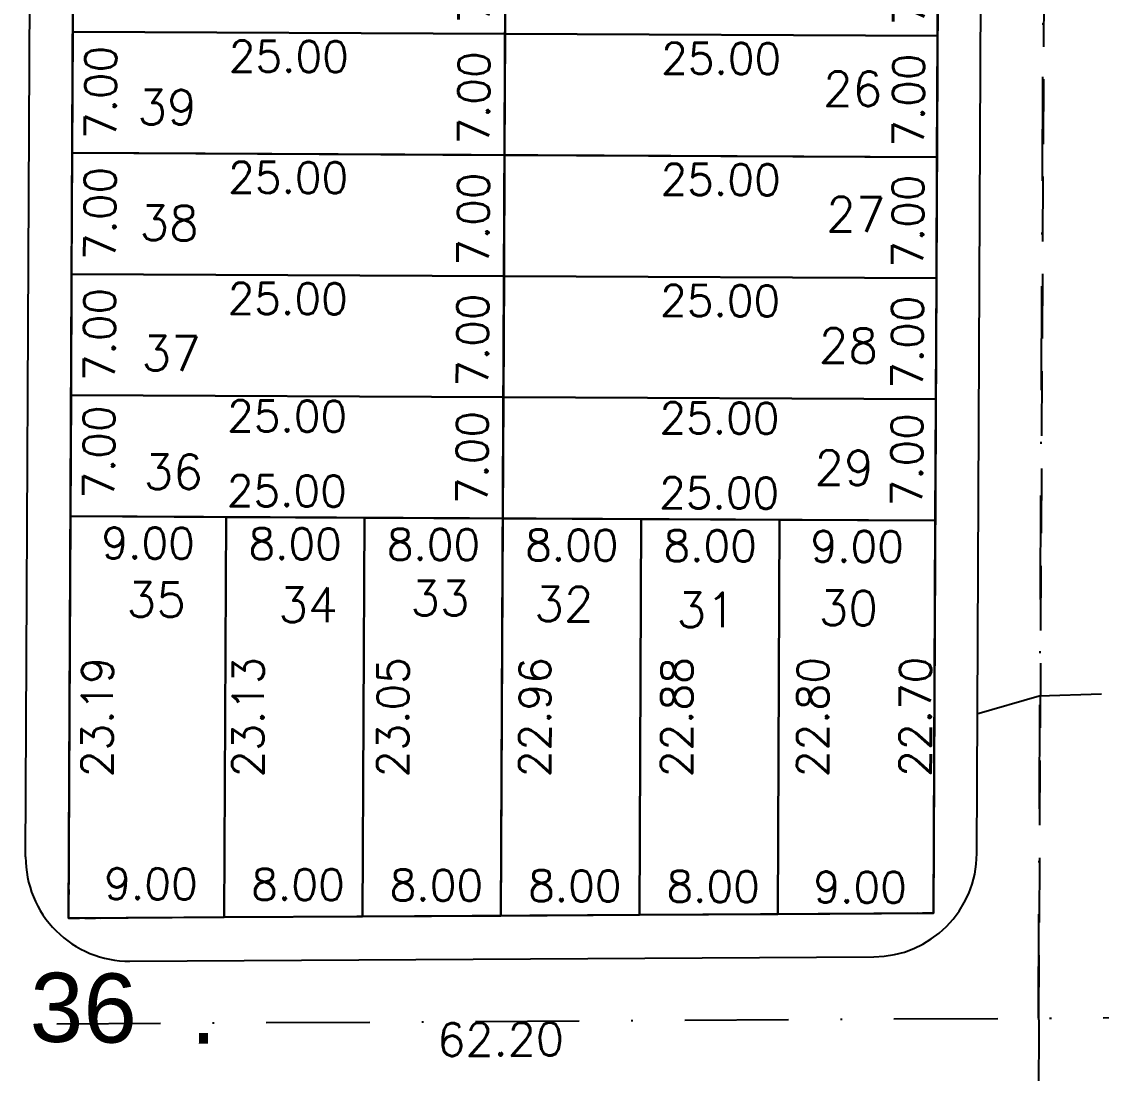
# Model space of a CAD drawing. Header units: millimetres. Extents: x -4430026 to 4783824, y 584 to 9593110.
# Drawn here: x 1752.4 to 1814.9, y 1500.4 to 1561.2 of the extents above; entities that cross this region are included whole.
import ezdxf
from ezdxf.enums import TextEntityAlignment as Align

# ---------------------------------------------------------------- set-up
doc = ezdxf.new("R2010")
doc.units = ezdxf.units.MM
for name, pattern in [('DASHDOT', [1, 0.5, -0.25, 0, -0.25]), ('HIDDEN', [0.375, 0.25, -0.125]), ('HIDDEN2', [0.1875, 0.125, -0.0625])]:
    doc.linetypes.add(name, pattern=pattern)
for name, color, linetype in [('AGT CI', 252, 'Continuous'), ('boundary filipe', 6, 'Continuous'), ('BOUNDARY LOTES', 2, 'Continuous'), ('Calçada', 1, 'Continuous'), ('CANTOS', 9, 'HIDDEN'), ('Cota', 8, 'Continuous'), ('COTAS', 8, 'Continuous'), ('EIXO DAS VIAS', 252, 'DASHDOT'), ('Lotes', 2, 'Continuous'), ('Nomes de Ruas', 3, 'Continuous'), ('Numero de lotes', 5, 'Continuous'), ('Projeção', 8, 'HIDDEN2'), ('QUADRA', 4, 'Continuous')]:
    doc.layers.add(name, color=color, linetype=linetype)
doc.styles.add('arcad1', font='romans.shx')
doc.styles.add('ARIAL', font='arial.ttf', dxfattribs={"height": 0.25})
doc.styles.add('ROMANS', font='romans.shx')
doc.dimstyles.new('BOLA100', dxfattribs={"dimscale": 0, "dimtxt": 1.9, "dimasz": 0.18, "dimexe": 0.18, "dimexo": 0.063, "dimgap": 0, "dimtad": 1, "dimzin": 4, "dimdsep": 46, "dimtxsty": 'ROMANS', "dimcen": 0.09, "dimse1": 1, "dimse2": 1, "dimsd1": 1, "dimsd2": 1, "dimclrt": 256, "dimaunit": 1, "dimadec": 4, "dimazin": 0, "dimtfac": 1.2, "dimtix": 1, "dimtmove": 2, "dimatfit": 3, "dimfxl": 1, "dimtvp": 2, "dimtolj": 1, "dimtzin": 4, "dimarcsym": 0})
doc.dimstyles.get("Standard").update_dxf_attribs({"dimtxt": 0.18, "dimasz": 0.18, "dimexe": 0.18, "dimexo": 0.0625, "dimgap": 0.09, "dimtad": 0, "dimtih": 1, "dimtoh": 1, "dimdec": 4, "dimzin": 0, "dimdsep": 46, "dimtxsty": 'Standard', "dimcen": 0.09, "dimadec": 0, "dimazin": 0, "dimtfac": 1, "dimtdec": 4, "dimtofl": 0, "dimtmove": 0, "dimatfit": 3, "dimfxl": 1, "dimtolj": 1, "dimtzin": 0, "dimarcsym": 0})

# ---------------------------------------------------------------- blocks, each defined once
blk = doc.blocks.new('*D14049')
at = {"layer": 'DEFPOINTS', "color": 0, "linetype": 'ByBlock'}
for p in [(1811.216, 1503.577), (1749.013, 1503.215), (1811.227, 1501.584)]:
    blk.add_point(p, dxfattribs=at)
at = {"layer": 'COTAS', "linetype": 'ByBlock', "insert": (1780.121, 1502.353), "char_height": 1.9, "attachment_point": 5, "rotation": 0.33364, "style": 'ROMANS'}
blk.add_mtext('\\A1;62.20', dxfattribs=at)
blk = doc.blocks.new('*D14050')
at = {"layer": 'DEFPOINTS', "color": 0, "linetype": 'ByBlock'}
for p in [(1811.216, 1503.577), (1873.418, 1503.939), (1873.428, 1502.193)]:
    blk.add_point(p, dxfattribs=at)
at = {"layer": 'COTAS', "linetype": 'ByBlock', "insert": (1842.322, 1502.961), "char_height": 1.9, "attachment_point": 5, "rotation": 0.33364, "style": 'ROMANS'}
blk.add_mtext('\\A1;62.20', dxfattribs=at)
blk = doc.blocks.new('*D14065')
at = {"layer": 'DEFPOINTS', "color": 0, "linetype": 'ByBlock'}
for p in [(1812.26, 1724.038), (1811.216, 1503.577), (1814.816, 1503.56)]:
    blk.add_point(p, dxfattribs=at)
at = {"layer": 'COTAS', "linetype": 'ByBlock', "insert": (1809.616, 1613.818), "char_height": 1.9, "attachment_point": 5, "rotation": 89.72858, "style": 'ROMANS'}
blk.add_mtext('\\A1;220.46', dxfattribs=at)
blk = doc.blocks.new('*D11410')
at = {"layer": 'DEFPOINTS', "color": 0}
for p in [(1758.79, 1532.563), (1760.457, 1532.555), (1758.68, 1509.371)]:
    blk.add_point(p, dxfattribs=at)
at = {"layer": 'Cota', "color": 41, "insert": (1756.802, 1520.976), "char_height": 1.8, "attachment_point": 5, "rotation": 89.72858, "style": 'ROMANS'}
blk.add_mtext('\\A1;23.19', dxfattribs=at)
blk = doc.blocks.new('*D11411')
at = {"layer": 'DEFPOINTS', "color": 0}
for p in [(1764.253, 1532.537), (1769.175, 1532.513), (1764.143, 1509.403)]:
    blk.add_point(p, dxfattribs=at)
at = {"layer": 'Cota', "color": 41, "insert": (1765.521, 1520.964), "char_height": 1.8, "attachment_point": 5, "rotation": 89.72858, "style": 'ROMANS'}
blk.add_mtext('\\A1;23.13', dxfattribs=at)
blk = doc.blocks.new('*D11412')
at = {"layer": 'DEFPOINTS', "color": 0}
for p in [(1772.252, 1532.499), (1772.143, 1509.449), (1777.442, 1509.424)]:
    blk.add_point(p, dxfattribs=at)
at = {"layer": 'Cota', "color": 41, "insert": (1773.897, 1520.966), "char_height": 1.8, "attachment_point": 5, "rotation": 89.72858, "style": 'ROMANS'}
blk.add_mtext('\\A1;23.05', dxfattribs=at)
blk = doc.blocks.new('*D11413')
at = {"layer": 'DEFPOINTS', "color": 0}
for p in [(1780.252, 1532.461), (1785.757, 1532.435), (1780.144, 1509.499)]:
    blk.add_point(p, dxfattribs=at)
at = {"layer": 'Cota', "color": 41, "insert": (1782.103, 1520.971), "char_height": 1.8, "attachment_point": 5, "rotation": 89.72858, "style": 'ROMANS'}
blk.add_mtext('\\A1;22.96', dxfattribs=at)
blk = doc.blocks.new('*D11414')
at = {"layer": 'DEFPOINTS', "color": 0}
for p in [(1788.252, 1532.423), (1793.962, 1532.396), (1788.144, 1509.543)]:
    blk.add_point(p, dxfattribs=at)
at = {"layer": 'Cota', "color": 41, "insert": (1790.308, 1520.973), "char_height": 1.8, "attachment_point": 5, "rotation": 89.72858, "style": 'ROMANS'}
blk.add_mtext('\\A1;22.88', dxfattribs=at)
blk = doc.blocks.new('*D11415')
at = {"layer": 'DEFPOINTS', "color": 0}
for p in [(1796.252, 1532.385), (1801.826, 1532.359), (1796.144, 1509.589)]:
    blk.add_point(p, dxfattribs=at)
at = {"layer": 'Cota', "color": 41, "insert": (1798.172, 1520.978), "char_height": 1.8, "attachment_point": 5, "rotation": 89.72858, "style": 'ROMANS'}
blk.add_mtext('\\A1;22.80', dxfattribs=at)
blk = doc.blocks.new('*D11416')
at = {"layer": 'DEFPOINTS', "color": 0}
for p in [(1805.252, 1532.343), (1807.752, 1532.331), (1805.145, 1509.642)]:
    blk.add_point(p, dxfattribs=at)
at = {"layer": 'Cota', "color": 41, "insert": (1804.098, 1520.997), "char_height": 1.8, "attachment_point": 5, "rotation": 89.72858, "style": 'ROMANS'}
blk.add_mtext('\\A1;22.70', dxfattribs=at)
blk = doc.blocks.new('*D11417')
at = {"layer": 'DEFPOINTS', "color": 0}
for p in [(1755.253, 1532.579), (1764.253, 1532.537), (1764.228, 1527.408)]:
    blk.add_point(p, dxfattribs=at)
at = {"layer": 'Cota', "color": 41, "insert": (1759.745, 1531.029), "char_height": 1.8, "attachment_point": 5, "rotation": 359.72858, "style": 'ROMANS'}
blk.add_mtext('\\A1;9.00', dxfattribs=at)
blk = doc.blocks.new('*D11418')
at = {"layer": 'DEFPOINTS', "color": 0}
for p in [(1764.253, 1532.537), (1772.252, 1532.499), (1772.228, 1527.37)]:
    blk.add_point(p, dxfattribs=at)
at = {"layer": 'Cota', "color": 41, "insert": (1768.245, 1530.989), "char_height": 1.8, "attachment_point": 5, "rotation": 359.72858, "style": 'ROMANS'}
blk.add_mtext('\\A1;8.00', dxfattribs=at)
blk = doc.blocks.new('*D11419')
at = {"layer": 'DEFPOINTS', "color": 0}
for p in [(1772.252, 1532.499), (1780.252, 1532.461), (1780.228, 1527.332)]:
    blk.add_point(p, dxfattribs=at)
at = {"layer": 'Cota', "color": 41, "insert": (1776.245, 1530.951), "char_height": 1.8, "attachment_point": 5, "rotation": 359.72858, "style": 'ROMANS'}
blk.add_mtext('\\A1;8.00', dxfattribs=at)
blk = doc.blocks.new('*D11420')
at = {"layer": 'DEFPOINTS', "color": 0}
for p in [(1780.252, 1532.461), (1788.252, 1532.423), (1788.228, 1527.294)]:
    blk.add_point(p, dxfattribs=at)
at = {"layer": 'Cota', "color": 41, "insert": (1784.245, 1530.913), "char_height": 1.8, "attachment_point": 5, "rotation": 359.72858, "style": 'ROMANS'}
blk.add_mtext('\\A1;8.00', dxfattribs=at)
blk = doc.blocks.new('*D11421')
at = {"layer": 'DEFPOINTS', "color": 0}
for p in [(1788.252, 1532.423), (1796.252, 1532.385), (1796.228, 1527.256)]:
    blk.add_point(p, dxfattribs=at)
at = {"layer": 'Cota', "color": 41, "insert": (1792.245, 1530.875), "char_height": 1.8, "attachment_point": 5, "rotation": 359.72858, "style": 'ROMANS'}
blk.add_mtext('\\A1;8.00', dxfattribs=at)
blk = doc.blocks.new('*D11422')
at = {"layer": 'DEFPOINTS', "color": 0}
for p in [(1796.252, 1532.385), (1805.252, 1532.343), (1805.228, 1527.213)]:
    blk.add_point(p, dxfattribs=at)
at = {"layer": 'Cota', "color": 41, "insert": (1800.745, 1530.835), "char_height": 1.8, "attachment_point": 5, "rotation": 359.72858, "style": 'ROMANS'}
blk.add_mtext('\\A1;9.00', dxfattribs=at)
blk = doc.blocks.new('*D11558')
at = {"layer": 'DEFPOINTS', "color": 0}
for p in [(1780.289, 1567.248), (1780.255, 1560.248), (1807.321, 1560.12)]:
    blk.add_point(p, dxfattribs=at)
at = {"layer": 'Cota', "color": 41, "insert": (1803.737, 1563.637), "char_height": 1.8, "attachment_point": 5, "rotation": 89.72858, "style": 'ROMANS'}
blk.add_mtext('\\A1;7.00', dxfattribs=at)
blk = doc.blocks.new('*D11559')
at = {"layer": 'DEFPOINTS', "color": 0}
for p in [(1757.538, 1567.578), (1757.504, 1560.578), (1760.612, 1560.564)]:
    blk.add_point(p, dxfattribs=at)
at = {"layer": 'Cota', "color": 41, "insert": (1757.029, 1564.081), "char_height": 1.8, "attachment_point": 5, "rotation": 89.72858, "style": 'ROMANS'}
blk.add_mtext('\\A1;7.00', dxfattribs=at)
blk = doc.blocks.new('*D11560')
at = {"layer": 'DEFPOINTS', "color": 0}
for p in [(1755.16, 1567.367), (1755.127, 1560.367), (1782.193, 1560.239)]:
    blk.add_point(p, dxfattribs=at)
at = {"layer": 'Cota', "color": 41, "insert": (1778.609, 1563.756), "char_height": 1.8, "attachment_point": 5, "rotation": 89.72858, "style": 'ROMANS'}
blk.add_mtext('\\A1;7.00', dxfattribs=at)
blk = doc.blocks.new('*D11561')
at = {"layer": 'DEFPOINTS', "color": 0}
for p in [(1755.384, 1560.366), (1780.384, 1560.247), (1780.361, 1555.501)]:
    blk.add_point(p, dxfattribs=at)
at = {"layer": 'Cota', "color": 41, "insert": (1767.879, 1559.161), "char_height": 1.8, "attachment_point": 5, "rotation": 359.72858, "style": 'ROMANS'}
blk.add_mtext('\\A1;25.00', dxfattribs=at)
blk = doc.blocks.new('*D11562')
at = {"layer": 'DEFPOINTS', "color": 0}
for p in [(1780.384, 1560.247), (1805.384, 1560.129), (1805.361, 1555.383)]:
    blk.add_point(p, dxfattribs=at)
at = {"layer": 'Cota', "color": 41, "insert": (1792.878, 1559.042), "char_height": 1.8, "attachment_point": 5, "rotation": 359.72858, "style": 'ROMANS'}
blk.add_mtext('\\A1;25.00', dxfattribs=at)
blk = doc.blocks.new('*D11563')
at = {"layer": 'DEFPOINTS', "color": 0}
for p in [(1780.255, 1560.248), (1780.222, 1553.248), (1807.288, 1553.12)]:
    blk.add_point(p, dxfattribs=at)
at = {"layer": 'Cota', "color": 41, "insert": (1803.704, 1556.637), "char_height": 1.8, "attachment_point": 5, "rotation": 89.72858, "style": 'ROMANS'}
blk.add_mtext('\\A1;7.00', dxfattribs=at)
blk = doc.blocks.new('*D11564')
at = {"layer": 'DEFPOINTS', "color": 0}
for p in [(1757.504, 1560.578), (1757.471, 1553.579), (1760.579, 1553.564)]:
    blk.add_point(p, dxfattribs=at)
at = {"layer": 'Cota', "color": 41, "insert": (1756.996, 1557.081), "char_height": 1.8, "attachment_point": 5, "rotation": 89.72858, "style": 'ROMANS'}
blk.add_mtext('\\A1;7.00', dxfattribs=at)
blk = doc.blocks.new('*D11565')
at = {"layer": 'DEFPOINTS', "color": 0}
for p in [(1755.127, 1560.367), (1755.094, 1553.367), (1782.159, 1553.239)]:
    blk.add_point(p, dxfattribs=at)
at = {"layer": 'Cota', "color": 41, "insert": (1778.576, 1556.756), "char_height": 1.8, "attachment_point": 5, "rotation": 89.72858, "style": 'ROMANS'}
blk.add_mtext('\\A1;7.00', dxfattribs=at)
blk = doc.blocks.new('*D11566')
at = {"layer": 'DEFPOINTS', "color": 0}
for p in [(1755.351, 1553.366), (1780.351, 1553.247), (1780.328, 1548.501)]:
    blk.add_point(p, dxfattribs=at)
at = {"layer": 'Cota', "color": 41, "insert": (1767.846, 1552.161), "char_height": 1.8, "attachment_point": 5, "rotation": 359.72858, "style": 'ROMANS'}
blk.add_mtext('\\A1;25.00', dxfattribs=at)
blk = doc.blocks.new('*D11567')
at = {"layer": 'DEFPOINTS', "color": 0}
for p in [(1780.351, 1553.247), (1805.351, 1553.129), (1805.328, 1548.383)]:
    blk.add_point(p, dxfattribs=at)
at = {"layer": 'Cota', "color": 41, "insert": (1792.845, 1552.042), "char_height": 1.8, "attachment_point": 5, "rotation": 359.72858, "style": 'ROMANS'}
blk.add_mtext('\\A1;25.00', dxfattribs=at)
blk = doc.blocks.new('*D11568')
at = {"layer": 'DEFPOINTS', "color": 0}
for p in [(1780.222, 1553.248), (1780.189, 1546.248), (1807.255, 1546.12)]:
    blk.add_point(p, dxfattribs=at)
at = {"layer": 'Cota', "color": 41, "insert": (1803.671, 1549.637), "char_height": 1.8, "attachment_point": 5, "rotation": 89.72858, "style": 'ROMANS'}
blk.add_mtext('\\A1;7.00', dxfattribs=at)
blk = doc.blocks.new('*D11569')
at = {"layer": 'DEFPOINTS', "color": 0}
for p in [(1757.471, 1553.579), (1757.438, 1546.579), (1760.546, 1546.564)]:
    blk.add_point(p, dxfattribs=at)
at = {"layer": 'Cota', "color": 41, "insert": (1756.963, 1550.081), "char_height": 1.8, "attachment_point": 5, "rotation": 89.72858, "style": 'ROMANS'}
blk.add_mtext('\\A1;7.00', dxfattribs=at)
blk = doc.blocks.new('*D11570')
at = {"layer": 'DEFPOINTS', "color": 0}
for p in [(1755.094, 1553.367), (1755.061, 1546.367), (1782.126, 1546.239)]:
    blk.add_point(p, dxfattribs=at)
at = {"layer": 'Cota', "color": 41, "insert": (1778.543, 1549.756), "char_height": 1.8, "attachment_point": 5, "rotation": 89.72858, "style": 'ROMANS'}
blk.add_mtext('\\A1;7.00', dxfattribs=at)
blk = doc.blocks.new('*D11571')
at = {"layer": 'DEFPOINTS', "color": 0}
for p in [(1755.318, 1546.366), (1780.318, 1546.247), (1780.295, 1541.502)]:
    blk.add_point(p, dxfattribs=at)
at = {"layer": 'Cota', "color": 41, "insert": (1767.812, 1545.161), "char_height": 1.8, "attachment_point": 5, "rotation": 359.72858, "style": 'ROMANS'}
blk.add_mtext('\\A1;25.00', dxfattribs=at)
blk = doc.blocks.new('*D11572')
at = {"layer": 'DEFPOINTS', "color": 0}
for p in [(1780.318, 1546.247), (1805.317, 1546.129), (1805.295, 1541.383)]:
    blk.add_point(p, dxfattribs=at)
at = {"layer": 'Cota', "color": 41, "insert": (1792.812, 1545.042), "char_height": 1.8, "attachment_point": 5, "rotation": 359.72858, "style": 'ROMANS'}
blk.add_mtext('\\A1;25.00', dxfattribs=at)
blk = doc.blocks.new('*D11573')
at = {"layer": 'DEFPOINTS', "color": 0}
for p in [(1780.189, 1546.248), (1780.156, 1539.248), (1807.221, 1539.12)]:
    blk.add_point(p, dxfattribs=at)
at = {"layer": 'Cota', "color": 41, "insert": (1803.638, 1542.637), "char_height": 1.8, "attachment_point": 5, "rotation": 89.72858, "style": 'ROMANS'}
blk.add_mtext('\\A1;7.00', dxfattribs=at)
blk = doc.blocks.new('*D11574')
at = {"layer": 'DEFPOINTS', "color": 0}
for p in [(1757.438, 1546.579), (1757.405, 1539.579), (1760.513, 1539.564)]:
    blk.add_point(p, dxfattribs=at)
at = {"layer": 'Cota', "color": 41, "insert": (1756.929, 1543.081), "char_height": 1.8, "attachment_point": 5, "rotation": 89.72858, "style": 'ROMANS'}
blk.add_mtext('\\A1;7.00', dxfattribs=at)
blk = doc.blocks.new('*D11575')
at = {"layer": 'DEFPOINTS', "color": 0}
for p in [(1755.061, 1546.367), (1755.028, 1539.367), (1782.093, 1539.239)]:
    blk.add_point(p, dxfattribs=at)
at = {"layer": 'Cota', "color": 41, "insert": (1778.51, 1542.756), "char_height": 1.8, "attachment_point": 5, "rotation": 89.72858, "style": 'ROMANS'}
blk.add_mtext('\\A1;7.00', dxfattribs=at)
blk = doc.blocks.new('*D11576')
at = {"layer": 'DEFPOINTS', "color": 0}
for p in [(1755.286, 1539.579), (1780.286, 1539.461), (1780.263, 1534.715)]:
    blk.add_point(p, dxfattribs=at)
at = {"layer": 'Cota', "color": 41, "insert": (1767.78, 1538.374), "char_height": 1.8, "attachment_point": 5, "rotation": 359.72858, "style": 'ROMANS'}
blk.add_mtext('\\A1;25.00', dxfattribs=at)
blk = doc.blocks.new('*D11577')
at = {"layer": 'DEFPOINTS', "color": 0}
for p in [(1780.286, 1539.461), (1805.285, 1539.342), (1805.263, 1534.597)]:
    blk.add_point(p, dxfattribs=at)
at = {"layer": 'Cota', "color": 41, "insert": (1792.78, 1538.256), "char_height": 1.8, "attachment_point": 5, "rotation": 359.72858, "style": 'ROMANS'}
blk.add_mtext('\\A1;25.00', dxfattribs=at)
blk = doc.blocks.new('*D11578')
at = {"layer": 'DEFPOINTS', "color": 0}
for p in [(1780.157, 1539.462), (1780.124, 1532.462), (1807.189, 1532.333)]:
    blk.add_point(p, dxfattribs=at)
at = {"layer": 'Cota', "color": 41, "insert": (1803.606, 1535.85), "char_height": 1.8, "attachment_point": 5, "rotation": 89.72858, "style": 'ROMANS'}
blk.add_mtext('\\A1;7.00', dxfattribs=at)
blk = doc.blocks.new('*D11579')
at = {"layer": 'DEFPOINTS', "color": 0}
for p in [(1757.406, 1539.792), (1757.373, 1532.792), (1760.481, 1532.778)]:
    blk.add_point(p, dxfattribs=at)
at = {"layer": 'Cota', "color": 41, "insert": (1756.897, 1536.295), "char_height": 1.8, "attachment_point": 5, "rotation": 89.72858, "style": 'ROMANS'}
blk.add_mtext('\\A1;7.00', dxfattribs=at)
blk = doc.blocks.new('*D11580')
at = {"layer": 'DEFPOINTS', "color": 0}
for p in [(1755.029, 1539.581), (1754.995, 1532.581), (1782.061, 1532.452)]:
    blk.add_point(p, dxfattribs=at)
at = {"layer": 'Cota', "color": 41, "insert": (1778.478, 1535.969), "char_height": 1.8, "attachment_point": 5, "rotation": 89.72858, "style": 'ROMANS'}
blk.add_mtext('\\A1;7.00', dxfattribs=at)
blk = doc.blocks.new('*D11581')
at = {"layer": 'DEFPOINTS', "color": 0}
for p in [(1755.265, 1535.254), (1780.265, 1535.135), (1780.243, 1530.39)]:
    blk.add_point(p, dxfattribs=at)
at = {"layer": 'Cota', "color": 41, "insert": (1767.76, 1534.049), "char_height": 1.8, "attachment_point": 5, "rotation": 359.72858, "style": 'ROMANS'}
blk.add_mtext('\\A1;25.00', dxfattribs=at)
blk = doc.blocks.new('*D11582')
at = {"layer": 'DEFPOINTS', "color": 0}
for p in [(1780.265, 1535.135), (1805.265, 1535.017), (1805.242, 1530.271)]:
    blk.add_point(p, dxfattribs=at)
at = {"layer": 'Cota', "color": 41, "insert": (1792.759, 1533.93), "char_height": 1.8, "attachment_point": 5, "rotation": 359.72858, "style": 'ROMANS'}
blk.add_mtext('\\A1;25.00', dxfattribs=at)
blk = doc.blocks.new('*D11583')
at = {"layer": 'DEFPOINTS', "color": 0}
for p in [(1755.416, 1512.886), (1764.416, 1512.844), (1764.392, 1507.715)]:
    blk.add_point(p, dxfattribs=at)
at = {"layer": 'Cota', "color": 41, "insert": (1759.909, 1511.336), "char_height": 1.8, "attachment_point": 5, "rotation": 359.72858, "style": 'ROMANS'}
blk.add_mtext('\\A1;9.00', dxfattribs=at)
blk = doc.blocks.new('*D11584')
at = {"layer": 'DEFPOINTS', "color": 0}
for p in [(1764.416, 1512.844), (1772.416, 1512.806), (1772.392, 1507.677)]:
    blk.add_point(p, dxfattribs=at)
at = {"layer": 'Cota', "color": 41, "insert": (1768.409, 1511.296), "char_height": 1.8, "attachment_point": 5, "rotation": 359.72858, "style": 'ROMANS'}
blk.add_mtext('\\A1;8.00', dxfattribs=at)
blk = doc.blocks.new('*D11585')
at = {"layer": 'DEFPOINTS', "color": 0}
for p in [(1772.416, 1512.806), (1780.416, 1512.768), (1780.392, 1507.639)]:
    blk.add_point(p, dxfattribs=at)
at = {"layer": 'Cota', "color": 41, "insert": (1776.409, 1511.258), "char_height": 1.8, "attachment_point": 5, "rotation": 359.72858, "style": 'ROMANS'}
blk.add_mtext('\\A1;8.00', dxfattribs=at)
blk = doc.blocks.new('*D11586')
at = {"layer": 'DEFPOINTS', "color": 0}
for p in [(1780.416, 1512.768), (1788.416, 1512.73), (1788.392, 1507.601)]:
    blk.add_point(p, dxfattribs=at)
at = {"layer": 'Cota', "color": 41, "insert": (1784.409, 1511.22), "char_height": 1.8, "attachment_point": 5, "rotation": 359.72858, "style": 'ROMANS'}
blk.add_mtext('\\A1;8.00', dxfattribs=at)
blk = doc.blocks.new('*D11587')
at = {"layer": 'DEFPOINTS', "color": 0}
for p in [(1788.416, 1512.73), (1796.416, 1512.692), (1796.392, 1507.563)]:
    blk.add_point(p, dxfattribs=at)
at = {"layer": 'Cota', "color": 41, "insert": (1792.409, 1511.182), "char_height": 1.8, "attachment_point": 5, "rotation": 359.72858, "style": 'ROMANS'}
blk.add_mtext('\\A1;8.00', dxfattribs=at)
blk = doc.blocks.new('*D11588')
at = {"layer": 'DEFPOINTS', "color": 0}
for p in [(1796.416, 1512.692), (1805.416, 1512.65), (1805.392, 1507.52)]:
    blk.add_point(p, dxfattribs=at)
at = {"layer": 'Cota', "color": 41, "insert": (1800.909, 1511.142), "char_height": 1.8, "attachment_point": 5, "rotation": 359.72858, "style": 'ROMANS'}
blk.add_mtext('\\A1;9.00', dxfattribs=at)
blk = doc.blocks.new('*D8598')
at = {"layer": 'DEFPOINTS', "color": 0, "linetype": 'ByBlock'}
for p in [(1812.26, 1724.038), (1811.216, 1503.577), (1814.816, 1503.56)]:
    blk.add_point(p, dxfattribs=at)
at = {"layer": 'COTAS', "linetype": 'ByBlock', "insert": (1809.616, 1613.818), "char_height": 1.9, "attachment_point": 5, "rotation": 89.72858, "style": 'ROMANS'}
blk.add_mtext('\\A1;220.46', dxfattribs=at)

msp = doc.modelspace()

# ---------------------------------------------------------------- linework, layer by layer
at = {"layer": 'AGT CI'}
msp.add_lwpolyline([(1807.652, 1521.172), (1811.263, 1522.199), (1814.856, 1522.329)], dxfattribs=at)
at = {"layer": 'boundary filipe', "elevation": 2.439}
msp.add_lwpolyline([(1755.143, 1509.35), (1756.111, 1713.854), (1806.111, 1713.617), (1805.145, 1509.642), (1755.143, 1509.35)], dxfattribs=at)
at = {"layer": 'BOUNDARY LOTES', "elevation": 2.439}
for points in [[(1780.418, 1567.461), (1755.418, 1567.579), (1755.385, 1560.579), (1780.385, 1560.461)], [(1805.418, 1567.342), (1780.418, 1567.461), (1780.385, 1560.461), (1805.385, 1560.342)], [(1780.385, 1560.461), (1755.385, 1560.579), (1755.352, 1553.579), (1780.352, 1553.461)], [(1805.385, 1560.342), (1780.385, 1560.461), (1780.352, 1553.461), (1805.352, 1553.342)], [(1780.352, 1553.461), (1755.352, 1553.579), (1755.319, 1546.579), (1780.319, 1546.461)], [(1805.352, 1553.342), (1780.352, 1553.461), (1780.319, 1546.461), (1805.318, 1546.342)], [(1780.319, 1546.461), (1755.319, 1546.579), (1755.286, 1539.579), (1780.286, 1539.461)], [(1805.318, 1546.342), (1780.319, 1546.461), (1780.286, 1539.461), (1805.285, 1539.342)], [(1805.318, 1546.342), (1780.319, 1546.461), (1780.286, 1539.461), (1805.285, 1539.342)], [(1780.286, 1539.461), (1755.286, 1539.579), (1755.253, 1532.579), (1764.253, 1532.537), (1772.252, 1532.499), (1780.252, 1532.461)], [(1805.285, 1539.342), (1780.286, 1539.461), (1780.252, 1532.461), (1788.252, 1532.423), (1796.252, 1532.385), (1805.252, 1532.343)], [(1764.253, 1532.537), (1755.253, 1532.579), (1755.143, 1509.35), (1764.143, 1509.403)], [(1772.252, 1532.499), (1764.253, 1532.537), (1764.143, 1509.403), (1772.143, 1509.449)], [(1780.252, 1532.461), (1772.252, 1532.499), (1772.143, 1509.449), (1780.144, 1509.496)], [(1788.252, 1532.423), (1780.252, 1532.461), (1780.144, 1509.496), (1788.144, 1509.543)], [(1796.252, 1532.385), (1788.252, 1532.423), (1788.144, 1509.543), (1796.144, 1509.589)], [(1805.252, 1532.343), (1796.252, 1532.385), (1796.144, 1509.589), (1805.145, 1509.642)]]:
    msp.add_lwpolyline(points, close=True, dxfattribs=at)
at = {"layer": 'Calçada'}
for p, q in [((1752.659, 1512.899, 2.439), (1753.595, 1710.366, 2.439)), ((1807.661, 1513.093, 2.439), (1808.594, 1710.105, 2.439)), ((1758.694, 1506.871, 2.439), (1801.696, 1507.122, 2.439))]:
    msp.add_line(p, q, dxfattribs=at)
for centre, start, end in [((1758.659, 1512.871, 2.439), 179.72858, 270.33364), ((1801.661, 1513.121, 2.439), 270.33364, 359.72858)]:
    msp.add_arc(centre, 6, start, end, dxfattribs=at)
at = {"layer": 'CANTOS', "ltscale": 2.5, "elevation": 2.439}
for points in [[(1755.159, 1512.888), (1755.143, 1509.35), (1758.643, 1509.371)], [(1805.161, 1513.105), (1805.145, 1509.642), (1801.681, 1509.621)]]:
    msp.add_lwpolyline(points, dxfattribs=at)
at = {"layer": 'EIXO DAS VIAS', "ltscale": 10}
msp.add_line((1811.244, 1503.473, 103.708), (1810.77, 1411.317, 103.708), dxfattribs=at)
at = {"layer": 'Lotes'}
for p, q in [((1780.144, 1509.496, 2.439), (1781.111, 1713.736, 2.439)), ((1805.385, 1560.342, 2.439), (1755.385, 1560.579, 2.439)), ((1805.352, 1553.342, 2.439), (1755.352, 1553.579, 2.439)), ((1805.318, 1546.342, 2.439), (1755.319, 1546.579, 2.439)), ((1805.285, 1539.342, 2.439), (1755.286, 1539.579, 2.439)), ((1805.285, 1539.342, 2.439), (1755.286, 1539.579, 2.439)), ((1805.285, 1539.342, 2.439), (1755.286, 1539.579, 2.439)), ((1805.252, 1532.343, 2.439), (1755.253, 1532.579, 2.439)), ((1764.143, 1509.403, 2.439), (1764.253, 1532.537, 2.439)), ((1772.143, 1509.449, 2.439), (1772.252, 1532.499, 2.439)), ((1788.144, 1509.543, 2.439), (1788.252, 1532.423, 2.439)), ((1796.144, 1509.589, 2.439), (1796.252, 1532.385, 2.439))]:
    msp.add_line(p, q, dxfattribs=at)
at = {"layer": 'Lotes', "elevation": 2.439}
for points in [[(1764.253, 1532.537), (1755.253, 1532.579), (1755.143, 1509.35), (1764.143, 1509.403)], [(1764.253, 1532.537), (1772.252, 1532.499), (1772.143, 1509.449), (1764.143, 1509.403)], [(1772.252, 1532.499), (1780.252, 1532.461), (1780.144, 1509.496), (1772.143, 1509.449)], [(1780.252, 1532.461), (1788.252, 1532.423), (1788.144, 1509.543), (1780.144, 1509.496)], [(1788.252, 1532.423), (1796.252, 1532.385), (1796.144, 1509.589), (1788.144, 1509.543)], [(1796.252, 1532.385), (1805.252, 1532.343), (1805.145, 1509.642), (1796.144, 1509.589)]]:
    msp.add_lwpolyline(points, close=True, dxfattribs=at)
at = {"layer": 'Projeção', "linetype": 'DASHDOT', "ltscale": 12}
for p, q in [((1811.216, 1503.577, 2.439), (1813.304, 1944.271, 2.439)), ((1669.767, 1502.753, 2.439), (2314.916, 1506.51, 2.439))]:
    msp.add_line(p, q, dxfattribs=at)
at = {"layer": 'Projeção', "linetype": 'HIDDEN', "ltscale": 15}
msp.add_line((1811.244, 1503.473, 103.708), (1811.8, 1611.739, 103.708), dxfattribs=at)
at = {"layer": 'QUADRA', "elevation": 2.439}
msp.add_lwpolyline([(1755.143, 1509.35), (1756.111, 1713.854), (1806.111, 1713.617), (1805.145, 1509.642), (1755.143, 1509.35)], dxfattribs=at)

# ---------------------------------------------------------------- texts
at = {"layer": 'Nomes de Ruas', "extrusion": (-0.084173, 0.020544, 0.996239), "style": 'ARIAL'}
msp.add_text('RUA 36  .', height=4, rotation=102.96746, dxfattribs=at).set_placement((-1876.674, 1339.997, -116.54), align=Align.MIDDLE_CENTER)
at = {"layer": 'Numero de lotes', "style": 'arcad1'}
for s, p in [('26', (1800.479, 1557.291, 2.439)), ('39', (1760.837, 1556.228, 2.439)), ('27', (1800.661, 1550.032, 2.439)), ('38', (1760.958, 1549.533, 2.439)), ('28', (1800.229, 1542.445, 2.439)), ('37', (1761.077, 1542, 2.439)), ('36', (1761.197, 1535.153, 2.439)), ('29', (1799.985, 1535.389, 2.439)), ('35', (1760.212, 1527.766, 2.439)), ('34', (1768.989, 1527.464, 2.439)), ('33', (1776.624, 1527.849, 2.439)), ('32', (1783.782, 1527.511, 2.439)), ('31', (1792.007, 1527.168, 2.439)), ('30', (1800.233, 1527.281, 2.439))]:
    msp.add_text(s, height=2, rotation=359.72858, dxfattribs=at).set_placement(p, align=Align.MIDDLE_CENTER)

# ---------------------------------------------------------------- dimensions: what is measured, and where the dimension line sits
at = {"layer": 'Cota'}
for p1, p2, distance, picture, middle in [((1755.16, 1567.367, 2.439), (1755.127, 1560.367, 2.439), 27.066, '*D11560', (1778.609, 1563.756, 2.439)), ((1757.538, 1567.578, 2.439), (1757.504, 1560.578, 2.439), 3.108, '*D11559', (1757.029, 1564.081, 2.439)), ((1780.289, 1567.248, 2.439), (1780.255, 1560.248, 2.439), 27.066, '*D11558', (1803.737, 1563.637, 2.439)), ((1755.127, 1560.367, 2.439), (1755.094, 1553.367, 2.439), 27.066, '*D11565', (1778.576, 1556.756, 2.439)), ((1755.384, 1560.366, 2.439), (1780.384, 1560.247, 2.439), -4.746, '*D11561', (1767.879, 1559.161, 2.439)), ((1757.504, 1560.578, 2.439), (1757.471, 1553.579, 2.439), 3.108, '*D11564', (1756.996, 1557.081, 2.439)), ((1780.255, 1560.248, 2.439), (1780.222, 1553.248, 2.439), 27.066, '*D11563', (1803.704, 1556.637, 2.439)), ((1755.094, 1553.367, 2.439), (1755.061, 1546.367, 2.439), 27.066, '*D11570', (1778.543, 1549.756, 2.439)), ((1755.351, 1553.366, 2.439), (1780.351, 1553.247, 2.439), -4.746, '*D11566', (1767.846, 1552.161, 2.439)), ((1757.471, 1553.579, 2.439), (1757.438, 1546.579, 2.439), 3.108, '*D11569', (1756.963, 1550.081, 2.439)), ((1780.222, 1553.248, 2.439), (1780.189, 1546.248, 2.439), 27.066, '*D11568', (1803.671, 1549.637, 2.439)), ((1757.438, 1546.579, 2.439), (1757.405, 1539.579, 2.439), 3.108, '*D11574', (1756.929, 1543.081, 2.439)), ((1755.061, 1546.367, 2.439), (1755.028, 1539.367, 2.439), 27.066, '*D11575', (1778.51, 1542.756, 2.439)), ((1755.318, 1546.366, 2.439), (1780.318, 1546.247, 2.439), -4.746, '*D11571', (1767.812, 1545.161, 2.439)), ((1780.189, 1546.248, 2.439), (1780.156, 1539.248, 2.439), 27.066, '*D11573', (1803.638, 1542.637, 2.439)), ((1755.029, 1539.581, 2.439), (1754.995, 1532.581, 2.439), 27.066, '*D11580', (1778.478, 1535.969, 2.439)), ((1755.286, 1539.579, 2.439), (1780.286, 1539.461, 2.439), -4.746, '*D11576', (1767.78, 1538.374, 2.439)), ((1757.406, 1539.792, 2.439), (1757.373, 1532.792, 2.439), 3.108, '*D11579', (1756.897, 1536.295, 2.439)), ((1780.157, 1539.462, 2.439), (1780.124, 1532.462, 2.439), 27.066, '*D11578', (1803.606, 1535.85, 2.439)), ((1755.265, 1535.254, 2.439), (1780.265, 1535.135, 2.439), -4.746, '*D11581', (1767.76, 1534.049, 2.439)), ((1755.253, 1532.579, 2.439), (1764.253, 1532.537, 2.439), -5.129, '*D11417', (1759.745, 1531.029, 2.439)), ((1758.68, 1509.371, 2.439), (1758.79, 1532.563, 2.439), -1.668, '*D11410', (1756.802, 1520.976, 2.439)), ((1764.143, 1509.403, 2.439), (1764.253, 1532.537, 2.439), -4.923, '*D11411', (1765.521, 1520.964, 2.439)), ((1772.252, 1532.499, 2.439), (1772.143, 1509.449, 2.439), 5.299, '*D11412', (1773.897, 1520.966, 2.439)), ((1780.144, 1509.499, 2.439), (1780.252, 1532.461, 2.439), -5.505, '*D11413', (1782.103, 1520.971, 2.439)), ((1788.144, 1509.543, 2.439), (1788.252, 1532.423, 2.439), -5.71, '*D11414', (1790.308, 1520.973, 2.439)), ((1796.144, 1509.589, 2.439), (1796.252, 1532.385, 2.439), -5.574, '*D11415', (1798.172, 1520.978, 2.439)), ((1805.145, 1509.642, 2.439), (1805.252, 1532.343, 2.439), -2.5, '*D11416', (1804.098, 1520.997, 2.439)), ((1755.416, 1512.886, 2.439), (1764.416, 1512.844, 2.439), -5.129, '*D11583', (1759.909, 1511.336, 2.439))]:
    dim = msp.add_aligned_dim(p1=p1, p2=p2, distance=distance, dimstyle='Standard', override={"dimtxt": 1.8, "dimexo": 0.063, "dimgap": 0, "dimtih": 0, "dimtoh": 0, "dimdec": 2, "dimzin": 4, "dimtxsty": 'ROMANS', "dimse1": 1, "dimse2": 1, "dimsd1": 1, "dimsd2": 1, "dimclrt": 41, "dimtfac": 1.2, "dimtdec": 2, "dimtix": 1, "dimtofl": 1, "dimtmove": 2, "dimfxl": 0.18, "dimfxlon": 1, "dimtvp": 2, "dimtzin": 4}, dxfattribs=at)
    dim.commit()
    dim.dimension.update_dxf_attribs({"geometry": picture, "text_midpoint": middle})
for base, p1, p2, picture, middle in [((1805.361, 1555.383, 2.439), (1780.384, 1560.247, 2.439), (1805.384, 1560.129, 2.439), '*D11562', (1792.878, 1559.042, 2.439)), ((1805.328, 1548.383, 2.439), (1780.351, 1553.247, 2.439), (1805.351, 1553.129, 2.439), '*D11567', (1792.845, 1552.042, 2.439)), ((1805.295, 1541.383, 2.439), (1780.318, 1546.247, 2.439), (1805.317, 1546.129, 2.439), '*D11572', (1792.812, 1545.042, 2.439)), ((1805.263, 1534.597, 2.439), (1780.286, 1539.461, 2.439), (1805.285, 1539.342, 2.439), '*D11577', (1792.78, 1538.256, 2.439)), ((1805.242, 1530.271, 2.439), (1780.265, 1535.135, 2.439), (1805.265, 1535.017, 2.439), '*D11582', (1792.759, 1533.93, 2.439)), ((1772.228, 1527.37, 2.439), (1764.253, 1532.537, 2.439), (1772.252, 1532.499, 2.439), '*D11418', (1768.245, 1530.989, 2.439)), ((1780.228, 1527.332, 2.439), (1772.252, 1532.499, 2.439), (1780.252, 1532.461, 2.439), '*D11419', (1776.245, 1530.951, 2.439)), ((1788.228, 1527.294, 2.439), (1780.252, 1532.461, 2.439), (1788.252, 1532.423, 2.439), '*D11420', (1784.245, 1530.913, 2.439)), ((1796.228, 1527.256, 2.439), (1788.252, 1532.423, 2.439), (1796.252, 1532.385, 2.439), '*D11421', (1792.245, 1530.875, 2.439)), ((1805.228, 1527.213, 2.439), (1796.252, 1532.385, 2.439), (1805.252, 1532.343, 2.439), '*D11422', (1800.745, 1530.835, 2.439)), ((1772.392, 1507.677, 2.439), (1764.416, 1512.844, 2.439), (1772.416, 1512.806, 2.439), '*D11584', (1768.409, 1511.296, 2.439)), ((1780.392, 1507.639, 2.439), (1772.416, 1512.806, 2.439), (1780.416, 1512.768, 2.439), '*D11585', (1776.409, 1511.258, 2.439)), ((1788.392, 1507.601, 2.439), (1780.416, 1512.768, 2.439), (1788.416, 1512.73, 2.439), '*D11586', (1784.409, 1511.22, 2.439)), ((1796.392, 1507.563, 2.439), (1788.416, 1512.73, 2.439), (1796.416, 1512.692, 2.439), '*D11587', (1792.409, 1511.182, 2.439)), ((1805.392, 1507.52, 2.439), (1796.416, 1512.692, 2.439), (1805.416, 1512.65, 2.439), '*D11588', (1800.909, 1511.142, 2.439))]:
    dim = msp.add_linear_dim(base=base, p1=p1, p2=p2, angle=179.72858, dimstyle='Standard', override={"dimtxt": 1.8, "dimexo": 0.063, "dimgap": 0, "dimtih": 0, "dimtoh": 0, "dimdec": 2, "dimzin": 4, "dimtxsty": 'ROMANS', "dimse1": 1, "dimse2": 1, "dimsd1": 1, "dimsd2": 1, "dimclrt": 41, "dimtfac": 1.2, "dimtdec": 2, "dimtix": 1, "dimtofl": 1, "dimtmove": 2, "dimfxl": 0.18, "dimfxlon": 1, "dimtvp": 2, "dimtzin": 4}, dxfattribs=at)
    dim.commit()
    dim.dimension.update_dxf_attribs({"geometry": picture, "text_midpoint": middle})
at = {"layer": 'COTAS', "linetype": 'ByBlock'}
for picture in ['*D14065', '*D8598']:
    dim = msp.add_linear_dim(base=(1814.816, 1503.56, 2.439), p1=(1812.26, 1724.038, 2.439), p2=(1811.216, 1503.577, 2.439), angle=269.72858, dimstyle='BOLA100', override={"dimscale": 1, "dimfxl": 0.18}, dxfattribs=at)
    dim.commit()
    dim.dimension.update_dxf_attribs({"geometry": picture, "text_midpoint": (1809.616, 1613.818, 2.439), "dimtype": 161})
for p1, p2, distance, picture, middle in [((1811.216, 1503.577, 2.439), (1873.418, 1503.939, 2.439), -1.747, '*D14050', (1842.322, 1502.961, 2.439)), ((1749.013, 1503.215, 2.439), (1811.216, 1503.577, 2.439), -1.993, '*D14049', (1780.121, 1502.353, 2.439))]:
    dim = msp.add_aligned_dim(p1=p1, p2=p2, distance=distance, dimstyle='BOLA100', override={"dimscale": 1, "dimfxl": 0.18}, dxfattribs=at)
    dim.commit()
    dim.dimension.update_dxf_attribs({"geometry": picture, "text_midpoint": middle})

doc.saveas('drawing.dxf')
